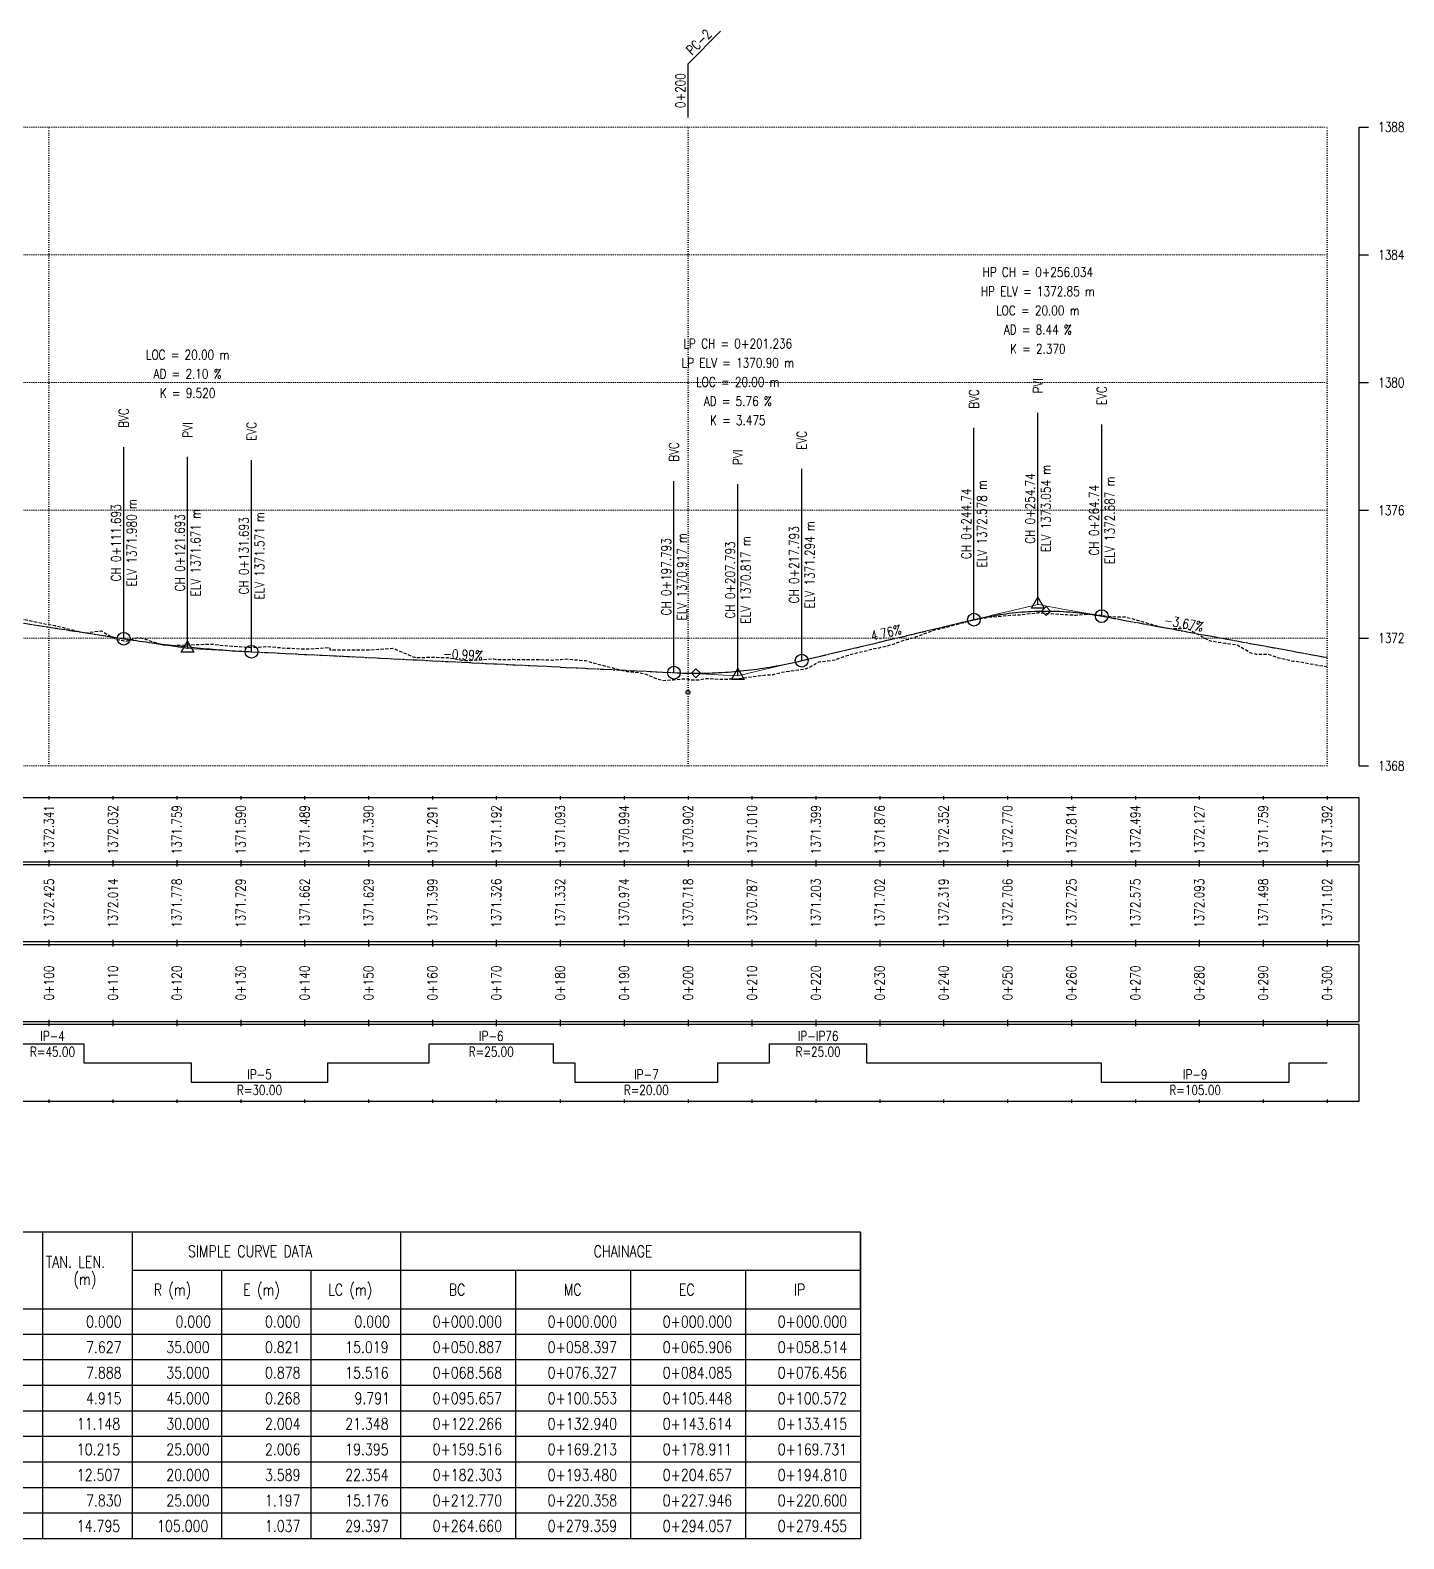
# Model space of a CAD drawing. Extents: x 337736 to 342002, y 3067251 to 3069533.
# Drawn here: x 337872.1 to 338087.1, y 3067266.7 to 3067502.9 of the extents above; entities that cross this region are included whole.
import ezdxf
from ezdxf.enums import TextEntityAlignment as Align

# ---------------------------------------------------------------- set-up
doc = ezdxf.new("R2010")
doc.units = 0
doc.header["$MEASUREMENT"] = 0
for name, pattern in [('Center', [2, 1.25, -0.25, 0.25, -0.25]), ('Dashed', [0.75, 0.5, -0.25]), ('Dot', [0.25, 0, -0.25])]:
    doc.linetypes.add(name, pattern=pattern)
for name, color, linetype in [('Chainage_TXT', 7, 'Continuous'), ('DesignRL_TXT', 5, 'Continuous'), ('ExistRL_TXT', 3, 'Continuous'), ('GL', 3, 'Dashed'), ('Grade Text', 7, 'Continuous'), ('HC_Data', 7, 'Continuous'), ('HL Point', 2, 'Continuous'), ('Horizontal Alignment', 7, 'Continuous'), ('Remark', 7, 'Continuous'), ('Scale Line', 1, 'Continuous'), ('TitleBox', 7, 'Continuous'), ('VIP Mark', 7, 'Continuous')]:
    doc.layers.add(name, color=color, linetype=linetype)
for name, color, linetype, lineweight in [('Grids', 9, 'Dot', 13), ('PipeCulvert', 6, 'Continuous', 30), ('Vertical Alignment', 5, 'Center', 30), ('VIP Line', 2, 'Continuous', 5)]:
    doc.layers.add(name, color=color, linetype=linetype, lineweight=lineweight)
doc.styles.get("Standard").update_dxf_attribs({"font": 'simplex.shx'})

msp = doc.modelspace()

# ---------------------------------------------------------------- linework, layer by layer
at = {"layer": 'GL', "flags": 128}
msp.add_lwpolyline([(337775.06, 3067395.72), (337775.99, 3067396.21), (337776.62, 3067396.38), (337778.35, 3067397.3), (337781.36, 3067398.7), (337781.36, 3067398.71), (337782.62, 3067399.19), (337786.22, 3067401.78), (337788.97, 3067402.43), (337789.49, 3067402.63), (337792.06, 3067403.64), (337795.06, 3067404.85), (337795.66, 3067405.09), (337795.81, 3067405.15), (337799.94, 3067406.16), (337800.25, 3067406.27), (337800.6, 3067406.39), (337805.2, 3067408.06), (337809.66, 3067408.83), (337810.15, 3067408.97), (337814.26, 3067409.86), (337815.06, 3067410.04), (337817.34, 3067410.54), (337821.37, 3067412), (337823.69, 3067412.2), (337826.38, 3067413.2), (337827, 3067413.44), (337827.84, 3067413.57), (337830.53, 3067414.13), (337832.63, 3067414.41), (337833.35, 3067414.66), (337833.59, 3067414.73), (337835.06, 3067414.89), (337835.32, 3067414.92), (337835.98, 3067415), (337836.04, 3067415), (337836.62, 3067414.93), (337840.7, 3067414.5), (337840.73, 3067414.49), (337840.89, 3067414.49), (337846.59, 3067414.43), (337847.72, 3067414.65), (337851.69, 3067413.69), (337852.98, 3067413.88), (337854.06, 3067414.06), (337855.06, 3067413.49), (337856.35, 3067412.79), (337861.33, 3067411.87), (337863.01, 3067411.64), (337864.04, 3067411.37), (337866.01, 3067410.92), (337869.19, 3067411.03), (337875.06, 3067409.86), (337876.02, 3067409.69), (337876.15, 3067409.67), (337876.19, 3067409.65), (337876.22, 3067409.66), (337876.31, 3067409.62), (337880.64, 3067408.55), (337883.25, 3067408.86), (337885.53, 3067407.53), (337887.19, 3067407.27), (337889.2, 3067407.86), (337892.81, 3067406.67), (337894.11, 3067406.59), (337895.06, 3067406.62), (337896.75, 3067406.68), (337900.56, 3067406.79), (337902.62, 3067406.55), (337906.41, 3067406.29), (337906.79, 3067406.27), (337909.33, 3067406.41), (337912.08, 3067406.17), (337915.06, 3067406.04), (337915.4, 3067406.03), (337919.01, 3067406.25), (337919.02, 3067405.91), (337921.08, 3067405.88), (337925.04, 3067405.88), (337926.95, 3067406), (337928.89, 3067406.16), (337932.07, 3067404.78), (337932.31, 3067404.76), (337932.55, 3067404.7), (337935.06, 3067404.73), (337937.49, 3067404.69), (337939.61, 3067404.26), (337940.81, 3067404.23), (337940.97, 3067404.28), (337941.07, 3067404.24), (337941.3, 3067404.25), (337944.66, 3067404.49), (337945.12, 3067404.35), (337946.95, 3067404.39), (337947.65, 3067404.42), (337948.03, 3067404.4), (337951.46, 3067404.38), (337952.91, 3067404.32), (337953.68, 3067404.3), (337955.06, 3067404.39), (337955.17, 3067404.4), (337956, 3067404.46), (337958.99, 3067404.2), (337959.22, 3067404.15), (337959.32, 3067404.11), (337961.85, 3067403.44), (337965.27, 3067402.55), (337965.48, 3067402.51), (337967, 3067402.41), (337968.49, 3067402.1), (337970.2, 3067401.35), (337971.11, 3067401.11), (337972.77, 3067401.22), (337974.09, 3067401.34), (337975.02, 3067401.34), (337975.06, 3067401.32), (337975.44, 3067401.17), (337977, 3067401.22), (337977.94, 3067401.43), (337980.68, 3067401.27), (337982.09, 3067401.37), (337982.85, 3067401.38), (337983.05, 3067401.39), (337987.39, 3067401.99), (337988.29, 3067402), (337989.63, 3067402.37), (337993.38, 3067402.89), (337993.96, 3067403.11), (337995.06, 3067403.75), (337995.52, 3067404.02), (337998.08, 3067404.31), (337999.52, 3067404.89), (338001.36, 3067405.38), (338004.21, 3067406.08), (338005, 3067406.23), (338006.2, 3067406.48), (338009.27, 3067407.52), (338009.32, 3067407.53), (338009.92, 3067407.65), (338010.09, 3067407.71), (338011.08, 3067408.06), (338013.9, 3067409.09), (338013.9, 3067409.1), (338014.3, 3067409.15), (338014.47, 3067409.19), (338015.03, 3067409.32), (338015.06, 3067409.33), (338019.01, 3067410.4), (338019.37, 3067410.46), (338021.94, 3067410.99), (338022.65, 3067411.05), (338025.85, 3067411.34), (338026.26, 3067411.37), (338026.95, 3067411.38), (338029.8, 3067411.71), (338029.97, 3067411.73), (338031.49, 3067411.59), (338032.35, 3067411.53), (338034.31, 3067411.4), (338035.06, 3067411.36), (338035.76, 3067411.33), (338038.23, 3067411.5), (338040.79, 3067411.14), (338042.21, 3067411.05), (338043.41, 3067411.08), (338048.6, 3067409.61), (338049.54, 3067409.37), (338050.76, 3067409.2), (338053.14, 3067409.27), (338055.06, 3067408.2), (338056.05, 3067407.65), (338056.75, 3067407.31), (338059.12, 3067406.94), (338060.92, 3067406.72), (338062.99, 3067405.5), (338063.99, 3067405.2), (338065.75, 3067405.24), (338067.5, 3067404.64), (338068.67, 3067404.4), (338069.74, 3067404.12), (338070.2, 3067404.13), (338073.41, 3067403.54), (338075.06, 3067403.24)], dxfattribs=at)
at = {"layer": 'Grids'}
for p, q in [((337775.06, 3067487.73), (338075.06, 3067487.73)), ((337875.06, 3067387.73), (337875.06, 3067487.73)), ((337975.06, 3067387.73), (337975.06, 3067487.73)), ((338075.06, 3067387.73), (338075.06, 3067487.73)), ((338075.06, 3067387.73), (338075.06, 3067487.73)), ((337775.06, 3067467.73), (338075.06, 3067467.73)), ((337775.06, 3067447.73), (338075.06, 3067447.73)), ((337775.06, 3067427.73), (338075.06, 3067427.73)), ((337775.06, 3067407.73), (338075.06, 3067407.73)), ((337775.06, 3067387.73), (338075.06, 3067387.73))]:
    msp.add_line(p, q, dxfattribs=at)
at = {"layer": 'HC_Data'}
for p, q in [((337874.06, 3067314.73), (337874.06, 3067302.73)), ((337888.06, 3067314.73), (337888.06, 3067302.73)), ((337930.06, 3067314.73), (337930.06, 3067302.73)), ((338002.06, 3067314.73), (338002.06, 3067302.73)), ((337930.06, 3067308.73), (337888.06, 3067308.73)), ((337902.06, 3067308.73), (337902.06, 3067302.73)), ((337916.06, 3067308.73), (337916.06, 3067302.73)), ((338002.06, 3067308.73), (337930.06, 3067308.73)), ((337948.06, 3067308.73), (337948.06, 3067302.73)), ((337966.06, 3067308.73), (337966.06, 3067302.73)), ((337984.06, 3067308.73), (337984.06, 3067302.73)), ((337874.06, 3067302.73), (337874.06, 3067266.73)), ((337888.06, 3067302.73), (337888.06, 3067266.73)), ((337902.06, 3067302.73), (337902.06, 3067266.73)), ((337916.06, 3067302.73), (337916.06, 3067266.73)), ((337930.06, 3067302.73), (337930.06, 3067266.73)), ((337948.06, 3067302.73), (337948.06, 3067266.73)), ((337966.06, 3067302.73), (337966.06, 3067266.73)), ((337984.06, 3067302.73), (337984.06, 3067266.73)), ((338002.06, 3067302.73), (338002.06, 3067266.73)), ((338002.06, 3067298.73), (337770.06, 3067298.73)), ((338002.06, 3067294.73), (337770.06, 3067294.73)), ((338002.06, 3067290.73), (337770.06, 3067290.73)), ((338002.06, 3067286.73), (337770.06, 3067286.73)), ((338002.06, 3067282.73), (337770.06, 3067282.73)), ((338002.06, 3067278.73), (337770.06, 3067278.73)), ((338002.06, 3067274.73), (337770.06, 3067274.73)), ((338002.06, 3067270.73), (337770.06, 3067270.73)), ((338002.06, 3067266.73), (337770.06, 3067266.73))]:
    msp.add_line(p, q, dxfattribs=at)
msp.add_lwpolyline([(337770.06, 3067314.73), (337770.06, 3067302.73), (338002.06, 3067302.73), (338002.06, 3067314.73), (337770.06, 3067314.73)], dxfattribs=at)
at = {"layer": 'HL Point'}
for points in [[(338030.39, 3067411.97), (338031.09, 3067412.68), (338031.8, 3067411.97), (338031.09, 3067411.26), (338030.39, 3067411.97)], [(337975.59, 3067402.23), (337976.3, 3067402.94), (337977, 3067402.23), (337976.3, 3067401.52), (337975.59, 3067402.23)]]:
    msp.add_lwpolyline(points, dxfattribs=at)
at = {"layer": 'Horizontal Alignment'}
msp.add_lwpolyline([(337870.72, 3067344.23), (337880.51, 3067344.23), (337880.51, 3067341.23), (337897.33, 3067341.23), (337897.33, 3067338.23), (337918.68, 3067338.23), (337918.68, 3067341.23), (337934.58, 3067341.23), (337934.58, 3067344.23), (337953.97, 3067344.23), (337953.97, 3067341.23), (337957.36, 3067341.23), (337957.36, 3067338.23), (337979.72, 3067338.23), (337979.72, 3067341.23), (337987.83, 3067341.23), (337987.83, 3067344.23), (338003.01, 3067344.23), (338003.01, 3067341.23), (338039.72, 3067341.23), (338039.72, 3067338.23), (338069.12, 3067338.23), (338069.12, 3067341.23), (338075.06, 3067341.23)], dxfattribs=at)
at = {"layer": 'PipeCulvert'}
msp.add_circle((337975.06, 3067399.24), 0.3, dxfattribs=at)
at = {"layer": 'Remark'}
for p, q in [((337975.06, 3067497.63), (337980.15, 3067502.73)), ((337975.06, 3067489.23), (337975.06, 3067497.63))]:
    msp.add_line(p, q, dxfattribs=at)
at = {"layer": 'Scale Line'}
for p, q in [((338080.06, 3067387.73), (338080.06, 3067487.73)), ((338080.06, 3067487.73), (338081.56, 3067487.73)), ((338080.06, 3067467.73), (338081.56, 3067467.73)), ((338080.06, 3067447.73), (338081.56, 3067447.73)), ((338080.06, 3067427.73), (338081.56, 3067427.73)), ((338080.06, 3067407.73), (338081.56, 3067407.73)), ((338080.06, 3067387.73), (338081.56, 3067387.73))]:
    msp.add_line(p, q, dxfattribs=at)
at = {"layer": 'TitleBox'}
for p, q in [((337875.06, 3067382.98), (337875.06, 3067382.48)), ((337885.06, 3067382.98), (337885.06, 3067382.48)), ((337895.06, 3067382.98), (337895.06, 3067382.48)), ((337905.06, 3067382.98), (337905.06, 3067382.48)), ((337915.06, 3067382.98), (337915.06, 3067382.48)), ((337925.06, 3067382.98), (337925.06, 3067382.48)), ((337935.06, 3067382.98), (337935.06, 3067382.48)), ((337945.06, 3067382.98), (337945.06, 3067382.48)), ((337955.06, 3067382.98), (337955.06, 3067382.48)), ((337965.06, 3067382.98), (337965.06, 3067382.48)), ((337975.06, 3067382.98), (337975.06, 3067382.48)), ((337985.06, 3067382.98), (337985.06, 3067382.48)), ((337995.06, 3067382.98), (337995.06, 3067382.48)), ((338005.06, 3067382.98), (338005.06, 3067382.48)), ((338015.06, 3067382.98), (338015.06, 3067382.48)), ((338025.06, 3067382.98), (338025.06, 3067382.48)), ((338035.06, 3067382.98), (338035.06, 3067382.48)), ((338045.06, 3067382.98), (338045.06, 3067382.48)), ((338055.06, 3067382.98), (338055.06, 3067382.48)), ((338065.06, 3067382.98), (338065.06, 3067382.48)), ((338075.06, 3067382.98), (338075.06, 3067382.48)), ((338075.06, 3067382.98), (338075.06, 3067382.48)), ((337875.06, 3067372.98), (337875.06, 3067372.48)), ((337875.06, 3067372.48), (337875.06, 3067371.98)), ((337885.06, 3067372.98), (337885.06, 3067372.48)), ((337885.06, 3067372.48), (337885.06, 3067371.98)), ((337895.06, 3067372.98), (337895.06, 3067372.48)), ((337895.06, 3067372.48), (337895.06, 3067371.98)), ((337905.06, 3067372.98), (337905.06, 3067372.48)), ((337905.06, 3067372.48), (337905.06, 3067371.98)), ((337915.06, 3067372.98), (337915.06, 3067372.48)), ((337915.06, 3067372.48), (337915.06, 3067371.98)), ((337925.06, 3067372.98), (337925.06, 3067372.48)), ((337925.06, 3067372.48), (337925.06, 3067371.98)), ((337935.06, 3067372.98), (337935.06, 3067372.48)), ((337935.06, 3067372.48), (337935.06, 3067371.98)), ((337945.06, 3067372.98), (337945.06, 3067372.48)), ((337945.06, 3067372.48), (337945.06, 3067371.98)), ((337955.06, 3067372.98), (337955.06, 3067372.48)), ((337955.06, 3067372.48), (337955.06, 3067371.98)), ((337965.06, 3067372.98), (337965.06, 3067372.48)), ((337965.06, 3067372.48), (337965.06, 3067371.98)), ((337975.06, 3067372.98), (337975.06, 3067372.48)), ((337975.06, 3067372.48), (337975.06, 3067371.98)), ((337985.06, 3067372.98), (337985.06, 3067372.48)), ((337985.06, 3067372.48), (337985.06, 3067371.98)), ((337995.06, 3067372.98), (337995.06, 3067372.48)), ((337995.06, 3067372.48), (337995.06, 3067371.98)), ((338005.06, 3067372.98), (338005.06, 3067372.48)), ((338005.06, 3067372.48), (338005.06, 3067371.98)), ((338015.06, 3067372.98), (338015.06, 3067372.48)), ((338015.06, 3067372.48), (338015.06, 3067371.98)), ((338025.06, 3067372.98), (338025.06, 3067372.48)), ((338025.06, 3067372.48), (338025.06, 3067371.98)), ((338035.06, 3067372.98), (338035.06, 3067372.48)), ((338035.06, 3067372.48), (338035.06, 3067371.98)), ((338045.06, 3067372.98), (338045.06, 3067372.48)), ((338045.06, 3067372.48), (338045.06, 3067371.98)), ((338055.06, 3067372.98), (338055.06, 3067372.48)), ((338055.06, 3067372.48), (338055.06, 3067371.98)), ((338065.06, 3067372.98), (338065.06, 3067372.48)), ((338065.06, 3067372.48), (338065.06, 3067371.98)), ((338075.06, 3067372.98), (338075.06, 3067372.48)), ((338075.06, 3067372.98), (338075.06, 3067372.48)), ((338075.06, 3067372.48), (338075.06, 3067371.98)), ((338075.06, 3067372.48), (338075.06, 3067371.98)), ((337875.06, 3067360.48), (337875.06, 3067359.98)), ((337875.06, 3067359.98), (337875.06, 3067359.48)), ((337885.06, 3067360.48), (337885.06, 3067359.98)), ((337885.06, 3067359.98), (337885.06, 3067359.48)), ((337895.06, 3067360.48), (337895.06, 3067359.98)), ((337895.06, 3067359.98), (337895.06, 3067359.48)), ((337905.06, 3067360.48), (337905.06, 3067359.98)), ((337905.06, 3067359.98), (337905.06, 3067359.48)), ((337915.06, 3067360.48), (337915.06, 3067359.98)), ((337915.06, 3067359.98), (337915.06, 3067359.48)), ((337925.06, 3067360.48), (337925.06, 3067359.98)), ((337925.06, 3067359.98), (337925.06, 3067359.48)), ((337935.06, 3067360.48), (337935.06, 3067359.98)), ((337935.06, 3067359.98), (337935.06, 3067359.48)), ((337945.06, 3067360.48), (337945.06, 3067359.98)), ((337945.06, 3067359.98), (337945.06, 3067359.48)), ((337955.06, 3067360.48), (337955.06, 3067359.98)), ((337955.06, 3067359.98), (337955.06, 3067359.48)), ((337965.06, 3067360.48), (337965.06, 3067359.98)), ((337965.06, 3067359.98), (337965.06, 3067359.48)), ((337975.06, 3067360.48), (337975.06, 3067359.98)), ((337975.06, 3067359.98), (337975.06, 3067359.48)), ((337985.06, 3067360.48), (337985.06, 3067359.98)), ((337985.06, 3067359.98), (337985.06, 3067359.48)), ((337995.06, 3067360.48), (337995.06, 3067359.98)), ((337995.06, 3067359.98), (337995.06, 3067359.48)), ((338005.06, 3067360.48), (338005.06, 3067359.98)), ((338005.06, 3067359.98), (338005.06, 3067359.48)), ((338015.06, 3067360.48), (338015.06, 3067359.98)), ((338015.06, 3067359.98), (338015.06, 3067359.48)), ((338025.06, 3067360.48), (338025.06, 3067359.98)), ((338025.06, 3067359.98), (338025.06, 3067359.48)), ((338035.06, 3067360.48), (338035.06, 3067359.98)), ((338035.06, 3067359.98), (338035.06, 3067359.48)), ((338045.06, 3067360.48), (338045.06, 3067359.98)), ((338045.06, 3067359.98), (338045.06, 3067359.48)), ((338055.06, 3067360.48), (338055.06, 3067359.98)), ((338055.06, 3067359.98), (338055.06, 3067359.48)), ((338065.06, 3067360.48), (338065.06, 3067359.98)), ((338065.06, 3067359.98), (338065.06, 3067359.48)), ((338075.06, 3067360.48), (338075.06, 3067359.98)), ((338075.06, 3067360.48), (338075.06, 3067359.98)), ((338075.06, 3067359.98), (338075.06, 3067359.48)), ((338075.06, 3067359.98), (338075.06, 3067359.48)), ((337875.06, 3067347.98), (337875.06, 3067347.48)), ((337885.06, 3067347.98), (337885.06, 3067347.48)), ((337895.06, 3067347.98), (337895.06, 3067347.48)), ((337905.06, 3067347.98), (337905.06, 3067347.48)), ((337915.06, 3067347.98), (337915.06, 3067347.48)), ((337925.06, 3067347.98), (337925.06, 3067347.48)), ((337935.06, 3067347.98), (337935.06, 3067347.48)), ((337945.06, 3067347.98), (337945.06, 3067347.48)), ((337955.06, 3067347.98), (337955.06, 3067347.48)), ((337965.06, 3067347.98), (337965.06, 3067347.48)), ((337975.06, 3067347.98), (337975.06, 3067347.48)), ((337985.06, 3067347.98), (337985.06, 3067347.48)), ((337995.06, 3067347.98), (337995.06, 3067347.48)), ((338005.06, 3067347.98), (338005.06, 3067347.48)), ((338015.06, 3067347.98), (338015.06, 3067347.48)), ((338025.06, 3067347.98), (338025.06, 3067347.48)), ((338035.06, 3067347.98), (338035.06, 3067347.48)), ((338045.06, 3067347.98), (338045.06, 3067347.48)), ((338055.06, 3067347.98), (338055.06, 3067347.48)), ((338065.06, 3067347.98), (338065.06, 3067347.48)), ((338075.06, 3067347.98), (338075.06, 3067347.48)), ((338075.06, 3067347.98), (338075.06, 3067347.48)), ((337875.06, 3067347.48), (337875.06, 3067346.98)), ((337885.06, 3067347.48), (337885.06, 3067346.98)), ((337895.06, 3067347.48), (337895.06, 3067346.98)), ((337905.06, 3067347.48), (337905.06, 3067346.98)), ((337915.06, 3067347.48), (337915.06, 3067346.98)), ((337925.06, 3067347.48), (337925.06, 3067346.98)), ((337935.06, 3067347.48), (337935.06, 3067346.98)), ((337945.06, 3067347.48), (337945.06, 3067346.98)), ((337955.06, 3067347.48), (337955.06, 3067346.98)), ((337965.06, 3067347.48), (337965.06, 3067346.98)), ((337975.06, 3067347.48), (337975.06, 3067346.98)), ((337985.06, 3067347.48), (337985.06, 3067346.98)), ((337995.06, 3067347.48), (337995.06, 3067346.98)), ((338005.06, 3067347.48), (338005.06, 3067346.98)), ((338015.06, 3067347.48), (338015.06, 3067346.98)), ((338025.06, 3067347.48), (338025.06, 3067346.98)), ((338035.06, 3067347.48), (338035.06, 3067346.98)), ((338045.06, 3067347.48), (338045.06, 3067346.98)), ((338055.06, 3067347.48), (338055.06, 3067346.98)), ((338065.06, 3067347.48), (338065.06, 3067346.98)), ((338075.06, 3067347.48), (338075.06, 3067346.98)), ((338075.06, 3067347.48), (338075.06, 3067346.98)), ((337875.06, 3067335.48), (337875.06, 3067334.98)), ((337885.06, 3067335.48), (337885.06, 3067334.98)), ((337895.06, 3067335.48), (337895.06, 3067334.98)), ((337905.06, 3067335.48), (337905.06, 3067334.98)), ((337915.06, 3067335.48), (337915.06, 3067334.98)), ((337925.06, 3067335.48), (337925.06, 3067334.98)), ((337935.06, 3067335.48), (337935.06, 3067334.98)), ((337945.06, 3067335.48), (337945.06, 3067334.98)), ((337955.06, 3067335.48), (337955.06, 3067334.98)), ((337965.06, 3067335.48), (337965.06, 3067334.98)), ((337975.06, 3067335.48), (337975.06, 3067334.98)), ((337985.06, 3067335.48), (337985.06, 3067334.98)), ((337995.06, 3067335.48), (337995.06, 3067334.98)), ((338005.06, 3067335.48), (338005.06, 3067334.98)), ((338015.06, 3067335.48), (338015.06, 3067334.98)), ((338025.06, 3067335.48), (338025.06, 3067334.98)), ((338035.06, 3067335.48), (338035.06, 3067334.98)), ((338045.06, 3067335.48), (338045.06, 3067334.98)), ((338055.06, 3067335.48), (338055.06, 3067334.98)), ((338065.06, 3067335.48), (338065.06, 3067334.98)), ((338075.06, 3067335.48), (338075.06, 3067334.98)), ((338075.06, 3067335.48), (338075.06, 3067334.98))]:
    msp.add_line(p, q, dxfattribs=at)
for points in [[(337770.06, 3067372.73), (338080.06, 3067372.73), (338080.06, 3067382.73), (337770.06, 3067382.73)], [(337770.06, 3067360.23), (338080.06, 3067360.23), (338080.06, 3067372.23), (337770.06, 3067372.23)], [(337770.06, 3067347.73), (338080.06, 3067347.73), (338080.06, 3067359.73), (337770.06, 3067359.73)], [(337770.06, 3067335.23), (338080.06, 3067335.23), (338080.06, 3067347.23), (337770.06, 3067347.23)]]:
    msp.add_lwpolyline(points, close=True, dxfattribs=at)
at = {"layer": 'Vertical Alignment'}
msp.add_lwpolyline([(337869.19, 3067410.35), (337875.06, 3067409.44), (337876.02, 3067409.29), (337876.15, 3067409.27), (337876.19, 3067409.27), (337876.22, 3067409.26), (337876.31, 3067409.25), (337880.64, 3067408.58), (337883.25, 3067408.18), (337885.53, 3067407.82), (337886.75, 3067407.63), (337887.25, 3067407.56), (337887.75, 3067407.48), (337888.25, 3067407.41), (337888.75, 3067407.33), (337889.25, 3067407.26), (337889.75, 3067407.19), (337890.25, 3067407.12), (337890.75, 3067407.06), (337891.25, 3067406.99), (337891.75, 3067406.93), (337892.25, 3067406.86), (337892.75, 3067406.8), (337893.25, 3067406.74), (337893.75, 3067406.68), (337894.25, 3067406.62), (337894.75, 3067406.56), (337895.25, 3067406.51), (337895.75, 3067406.45), (337896.25, 3067406.4), (337896.75, 3067406.35), (337897.25, 3067406.3), (337897.75, 3067406.25), (337898.25, 3067406.2), (337898.75, 3067406.16), (337899.25, 3067406.11), (337899.75, 3067406.07), (337900.25, 3067406.03), (337900.75, 3067405.98), (337901.25, 3067405.94), (337901.75, 3067405.91), (337902.25, 3067405.87), (337902.75, 3067405.83), (337903.25, 3067405.8), (337903.75, 3067405.76), (337904.25, 3067405.73), (337904.75, 3067405.7), (337905.25, 3067405.67), (337905.75, 3067405.64), (337906.25, 3067405.62), (337906.75, 3067405.59), (337906.75, 3067405.59), (337906.79, 3067405.59), (337909.33, 3067405.46), (337912.08, 3067405.33), (337915.06, 3067405.18), (337915.4, 3067405.16), (337919.01, 3067404.98), (337919.02, 3067404.98), (337921.08, 3067404.88), (337925.04, 3067404.69), (337926.95, 3067404.59), (337928.89, 3067404.5), (337932.07, 3067404.34), (337932.31, 3067404.33), (337932.55, 3067404.31), (337935.06, 3067404.19), (337937.49, 3067404.07), (337939.61, 3067403.96), (337940.81, 3067403.9), (337940.97, 3067403.9), (337941.07, 3067403.89), (337941.3, 3067403.88), (337944.66, 3067403.71), (337945.12, 3067403.69), (337946.95, 3067403.6), (337947.65, 3067403.57), (337948.03, 3067403.55), (337951.46, 3067403.38), (337952.91, 3067403.31), (337953.68, 3067403.27), (337955.06, 3067403.2), (337955.17, 3067403.19), (337956, 3067403.15), (337958.99, 3067403), (337959.22, 3067402.99), (337959.32, 3067402.99), (337961.85, 3067402.86), (337965.27, 3067402.69), (337965.48, 3067402.68), (337967, 3067402.61), (337968.49, 3067402.53), (337970.2, 3067402.45), (337971.11, 3067402.4), (337972.77, 3067402.32), (337972.85, 3067402.32), (337973.35, 3067402.29), (337973.85, 3067402.28), (337974.35, 3067402.26), (337974.85, 3067402.25), (337975.35, 3067402.24), (337975.85, 3067402.23), (337976.35, 3067402.23), (337976.85, 3067402.23), (337977.35, 3067402.24), (337977.85, 3067402.25), (337978.35, 3067402.26), (337978.85, 3067402.28), (337979.35, 3067402.3), (337979.85, 3067402.32), (337980.35, 3067402.35), (337980.85, 3067402.38), (337981.35, 3067402.42), (337981.85, 3067402.45), (337982.35, 3067402.5), (337982.85, 3067402.54), (337983.35, 3067402.59), (337983.85, 3067402.64), (337984.35, 3067402.7), (337984.85, 3067402.76), (337985.35, 3067402.82), (337985.85, 3067402.89), (337986.35, 3067402.96), (337986.85, 3067403.03), (337987.35, 3067403.11), (337987.85, 3067403.19), (337988.35, 3067403.28), (337988.85, 3067403.37), (337989.35, 3067403.46), (337989.85, 3067403.55), (337990.35, 3067403.65), (337990.85, 3067403.76), (337991.35, 3067403.86), (337991.85, 3067403.97), (337992.35, 3067404.09), (337992.85, 3067404.2), (337992.85, 3067404.2), (337993.38, 3067404.33), (337993.96, 3067404.47), (337995.06, 3067404.73), (337995.52, 3067404.84), (337998.08, 3067405.45), (337999.52, 3067405.79), (338001.36, 3067406.23), (338004.21, 3067406.91), (338005, 3067407.1), (338006.2, 3067407.38), (338009.27, 3067408.11), (338009.32, 3067408.13), (338009.92, 3067408.27), (338010.09, 3067408.31), (338011.08, 3067408.55), (338013.9, 3067409.22), (338013.9, 3067409.22), (338014.3, 3067409.31), (338014.47, 3067409.35), (338015.03, 3067409.49), (338015.06, 3067409.5), (338019.01, 3067410.44), (338019.37, 3067410.52), (338019.8, 3067410.62), (338020.3, 3067410.74), (338020.8, 3067410.85), (338021.3, 3067410.96), (338021.8, 3067411.06), (338022.3, 3067411.15), (338022.8, 3067411.24), (338023.3, 3067411.33), (338023.8, 3067411.41), (338024.3, 3067411.48), (338024.8, 3067411.55), (338025.3, 3067411.62), (338025.8, 3067411.67), (338026.3, 3067411.73), (338026.8, 3067411.78), (338027.3, 3067411.82), (338027.8, 3067411.86), (338028.3, 3067411.89), (338028.8, 3067411.91), (338029.3, 3067411.94), (338029.8, 3067411.95), (338030.3, 3067411.96), (338030.8, 3067411.97), (338031.3, 3067411.97), (338031.8, 3067411.96), (338032.3, 3067411.95), (338032.8, 3067411.94), (338033.3, 3067411.92), (338033.8, 3067411.89), (338034.3, 3067411.86), (338034.8, 3067411.82), (338035.3, 3067411.78), (338035.8, 3067411.74), (338036.3, 3067411.68), (338036.8, 3067411.63), (338037.3, 3067411.56), (338037.8, 3067411.5), (338038.3, 3067411.42), (338038.8, 3067411.34), (338039.3, 3067411.26), (338039.8, 3067411.17), (338039.8, 3067411.17), (338040.79, 3067410.99), (338042.21, 3067410.73), (338043.41, 3067410.51), (338048.6, 3067409.55), (338049.54, 3067409.38), (338050.76, 3067409.16), (338053.14, 3067408.72), (338055.06, 3067408.37), (338056.05, 3067408.19), (338056.75, 3067408.06), (338059.12, 3067407.62), (338060.92, 3067407.29), (338062.99, 3067406.91), (338063.99, 3067406.73), (338065.75, 3067406.4), (338067.5, 3067406.08), (338068.67, 3067405.87), (338069.74, 3067405.67), (338070.2, 3067405.59), (338073.41, 3067405), (338075.06, 3067404.69)], dxfattribs=at)
at = {"layer": 'VIP Line'}
msp.add_lwpolyline([(337869.19, 3067410.35), (337875.06, 3067409.44), (337876.02, 3067409.29), (337876.15, 3067409.27), (337876.19, 3067409.27), (337876.22, 3067409.26), (337876.31, 3067409.25), (337880.64, 3067408.58), (337883.25, 3067408.18), (337885.53, 3067407.82), (337887.19, 3067407.57), (337889.2, 3067407.26), (337892.81, 3067406.7), (337894.11, 3067406.5), (337895.06, 3067406.35), (337896.75, 3067406.09), (337900.56, 3067405.9), (337902.62, 3067405.8), (337906.41, 3067405.61), (337906.79, 3067405.59), (337909.33, 3067405.46), (337912.08, 3067405.33), (337915.06, 3067405.18), (337915.4, 3067405.16), (337919.01, 3067404.98), (337919.02, 3067404.98), (337921.08, 3067404.88), (337925.04, 3067404.69), (337926.95, 3067404.59), (337928.89, 3067404.5), (337932.07, 3067404.34), (337932.31, 3067404.33), (337932.55, 3067404.31), (337935.06, 3067404.19), (337937.49, 3067404.07), (337939.61, 3067403.96), (337940.81, 3067403.9), (337940.97, 3067403.9), (337941.07, 3067403.89), (337941.3, 3067403.88), (337944.66, 3067403.71), (337945.12, 3067403.69), (337946.95, 3067403.6), (337947.65, 3067403.57), (337948.03, 3067403.55), (337951.46, 3067403.38), (337952.91, 3067403.31), (337953.68, 3067403.27), (337955.06, 3067403.2), (337955.17, 3067403.19), (337956, 3067403.15), (337958.99, 3067403), (337959.22, 3067402.99), (337959.32, 3067402.99), (337961.85, 3067402.86), (337965.27, 3067402.69), (337965.48, 3067402.68), (337967, 3067402.61), (337968.49, 3067402.53), (337970.2, 3067402.45), (337971.11, 3067402.4), (337972.77, 3067402.32), (337974.09, 3067402.26), (337975.02, 3067402.21), (337975.06, 3067402.21), (337975.44, 3067402.19), (337977, 3067402.11), (337977.94, 3067402.07), (337980.68, 3067401.93), (337982.09, 3067401.86), (337982.85, 3067401.82), (337983.05, 3067401.87), (337987.39, 3067402.9), (337988.29, 3067403.12), (337989.63, 3067403.44), (337993.38, 3067404.33), (337993.96, 3067404.47), (337995.06, 3067404.73), (337995.52, 3067404.84), (337998.08, 3067405.45), (337999.52, 3067405.79), (338001.36, 3067406.23), (338004.21, 3067406.91), (338005, 3067407.1), (338006.2, 3067407.38), (338009.27, 3067408.11), (338009.32, 3067408.13), (338009.92, 3067408.27), (338010.09, 3067408.31), (338011.08, 3067408.55), (338013.9, 3067409.22), (338013.9, 3067409.22), (338014.3, 3067409.31), (338014.47, 3067409.35), (338015.03, 3067409.49), (338015.06, 3067409.5), (338019.01, 3067410.44), (338019.37, 3067410.52), (338021.94, 3067411.13), (338022.65, 3067411.3), (338025.85, 3067412.06), (338026.26, 3067412.16), (338026.95, 3067412.33), (338029.8, 3067413.01), (338029.97, 3067412.98), (338031.49, 3067412.7), (338032.35, 3067412.54), (338034.31, 3067412.18), (338035.06, 3067412.04), (338035.76, 3067411.91), (338038.23, 3067411.46), (338040.79, 3067410.99), (338042.21, 3067410.73), (338043.41, 3067410.51), (338048.6, 3067409.55), (338049.54, 3067409.38), (338050.76, 3067409.16), (338053.14, 3067408.72), (338055.06, 3067408.37), (338056.05, 3067408.19), (338056.75, 3067408.06), (338059.12, 3067407.62), (338060.92, 3067407.29), (338062.99, 3067406.91), (338063.99, 3067406.73), (338065.75, 3067406.4), (338067.5, 3067406.08), (338068.67, 3067405.87), (338069.74, 3067405.67), (338070.2, 3067405.59), (338073.41, 3067405), (338075.06, 3067404.69)], dxfattribs=at)
at = {"layer": 'VIP Mark'}
for p, q in [((338029.8, 3067413.01), (338029.8, 3067443.01)), ((338019.8, 3067410.62), (338019.8, 3067440.62)), ((338039.8, 3067411.17), (338039.8, 3067441.17)), ((337886.75, 3067407.63), (337886.75, 3067437.63)), ((337896.75, 3067406.09), (337896.75, 3067436.09)), ((337906.75, 3067405.59), (337906.75, 3067435.59)), ((337992.85, 3067404.2), (337992.85, 3067434.2)), ((337972.85, 3067402.32), (337972.85, 3067432.32)), ((337982.85, 3067401.82), (337982.85, 3067431.82))]:
    msp.add_line(p, q, dxfattribs=at)
for points in [[(338028.8, 3067412.43), (338029.8, 3067414.16), (338030.8, 3067412.43), (338028.8, 3067412.43)], [(337895.75, 3067405.51), (337896.75, 3067407.24), (337897.75, 3067405.51), (337895.75, 3067405.51)], [(337981.85, 3067401.24), (337982.85, 3067402.98), (337983.85, 3067401.24), (337981.85, 3067401.24)]]:
    msp.add_lwpolyline(points, dxfattribs=at)
for centre in [(338019.8, 3067410.62), (338039.8, 3067411.17), (337886.75, 3067407.63), (337906.75, 3067405.59), (337992.85, 3067404.2), (337972.85, 3067402.32)]:
    msp.add_circle(centre, 1, dxfattribs=at)

# ---------------------------------------------------------------- texts
at = {"width": 0.8}
for s, p in [('1388', (338083.06, 3067487.73)), ('1384', (338083.06, 3067467.73)), ('1380', (338083.06, 3067447.73)), ('1376', (338083.06, 3067427.73)), ('1372', (338083.06, 3067407.73)), ('1368', (338083.06, 3067387.73))]:
    msp.add_text(s, height=1.5, dxfattribs=at).set_placement(p, align=Align.MIDDLE_LEFT)
at = {"layer": 'Chainage_TXT', "width": 0.8}
for s, p in [('0+100', (337875.06, 3067353.73)), ('0+110', (337885.06, 3067353.73)), ('0+120', (337895.06, 3067353.73)), ('0+130', (337905.06, 3067353.73)), ('0+140', (337915.06, 3067353.73)), ('0+150', (337925.06, 3067353.73)), ('0+160', (337935.06, 3067353.73)), ('0+170', (337945.06, 3067353.73)), ('0+180', (337955.06, 3067353.73)), ('0+190', (337965.06, 3067353.73)), ('0+200', (337975.06, 3067353.73)), ('0+210', (337985.06, 3067353.73)), ('0+220', (337995.06, 3067353.73)), ('0+230', (338005.06, 3067353.73)), ('0+240', (338015.06, 3067353.73)), ('0+250', (338025.06, 3067353.73)), ('0+260', (338035.06, 3067353.73)), ('0+270', (338045.06, 3067353.73)), ('0+280', (338055.06, 3067353.73)), ('0+290', (338065.06, 3067353.73)), ('0+300', (338075.06, 3067353.73)), ('0+300', (338075.06, 3067353.73))]:
    msp.add_text(s, height=1.5, rotation=90, dxfattribs=at).set_placement(p, align=Align.MIDDLE_CENTER)
at = {"layer": 'DesignRL_TXT', "width": 0.8}
for s, p in [('1372.341', (337875.06, 3067377.73)), ('1372.032', (337885.06, 3067377.73)), ('1371.759', (337895.06, 3067377.73)), ('1371.590', (337905.06, 3067377.73)), ('1371.489', (337915.06, 3067377.73)), ('1371.390', (337925.06, 3067377.73)), ('1371.291', (337935.06, 3067377.73)), ('1371.192', (337945.06, 3067377.73)), ('1371.093', (337955.06, 3067377.73)), ('1370.994', (337965.06, 3067377.73)), ('1370.902', (337975.06, 3067377.73)), ('1371.010', (337985.06, 3067377.73)), ('1371.399', (337995.06, 3067377.73)), ('1371.876', (338005.06, 3067377.73)), ('1372.352', (338015.06, 3067377.73)), ('1372.770', (338025.06, 3067377.73)), ('1372.814', (338035.06, 3067377.73)), ('1372.494', (338045.06, 3067377.73)), ('1372.127', (338055.06, 3067377.73)), ('1371.759', (338065.06, 3067377.73)), ('1371.392', (338075.06, 3067377.73)), ('1371.392', (338075.06, 3067377.73))]:
    msp.add_text(s, height=1.5, rotation=90, dxfattribs=at).set_placement(p, align=Align.MIDDLE_CENTER)
at = {"layer": 'ExistRL_TXT', "width": 0.8}
for s, p in [('1372.425', (337875.06, 3067366.23)), ('1372.014', (337885.06, 3067366.23)), ('1371.778', (337895.06, 3067366.23)), ('1371.729', (337905.06, 3067366.23)), ('1371.662', (337915.06, 3067366.23)), ('1371.629', (337925.06, 3067366.23)), ('1371.399', (337935.06, 3067366.23)), ('1371.326', (337945.06, 3067366.23)), ('1371.332', (337955.06, 3067366.23)), ('1370.974', (337965.06, 3067366.23)), ('1370.718', (337975.06, 3067366.23)), ('1370.787', (337985.06, 3067366.23)), ('1371.203', (337995.06, 3067366.23)), ('1371.702', (338005.06, 3067366.23)), ('1372.319', (338015.06, 3067366.23)), ('1372.706', (338025.06, 3067366.23)), ('1372.725', (338035.06, 3067366.23)), ('1372.575', (338045.06, 3067366.23)), ('1372.093', (338055.06, 3067366.23)), ('1371.498', (338065.06, 3067366.23)), ('1371.102', (338075.06, 3067366.23)), ('1371.102', (338075.06, 3067366.23))]:
    msp.add_text(s, height=1.5, rotation=90, dxfattribs=at).set_placement(p, align=Align.MIDDLE_CENTER)
at = {"layer": 'Grade Text', "width": 0.8}
for s, rotation, p in [('4.76%', 13.4006, (338006.33, 3067407.41)), ('-3.67%', 349.5927, (338052.43, 3067408.85)), ('-0.99%', 357.1637, (337939.8, 3067403.95))]:
    msp.add_text(s, height=1.5, rotation=rotation, dxfattribs=at).set_placement(p, align=Align.BOTTOM_CENTER)
at = {"layer": 'HC_Data', "width": 0.8}
for s, p in [('SIMPLE CURVE DATA', (337896.82, 3067310.83)), ('CHAINAGE', (337960.3, 3067310.83)), ('TAN. LEN.', (337874.58, 3067309.18)), ('(m)', (337878.9, 3067306.48)), ('R (m)', (337891.46, 3067304.83)), ('E (m)', (337905.46, 3067304.83)), ('LC (m)', (337918.74, 3067304.83)), ('BC', (337937.62, 3067304.83)), ('MC', (337955.62, 3067304.83)), ('EC', (337973.62, 3067304.83)), ('IP', (337991.62, 3067304.83)), ('0.000', (337880.86, 3067299.83)), ('0.000', (337894.86, 3067299.83)), ('0.000', (337908.86, 3067299.83)), ('0.000', (337922.86, 3067299.83)), ('0+000.000', (337935.1, 3067299.83)), ('0+000.000', (337953.1, 3067299.83)), ('0+000.000', (337971.1, 3067299.83)), ('0+000.000', (337989.1, 3067299.83)), ('7.627', (337880.86, 3067295.83)), ('35.000', (337893.42, 3067295.83)), ('0.821', (337908.86, 3067295.83)), ('15.019', (337921.42, 3067295.83)), ('0+050.887', (337935.1, 3067295.83)), ('0+058.397', (337953.1, 3067295.83)), ('0+065.906', (337971.1, 3067295.83)), ('0+058.514', (337989.1, 3067295.83)), ('7.888', (337880.86, 3067291.83)), ('35.000', (337893.42, 3067291.83)), ('0.878', (337908.86, 3067291.83)), ('15.516', (337921.42, 3067291.83)), ('0+068.568', (337935.1, 3067291.83)), ('0+076.327', (337953.1, 3067291.83)), ('0+084.085', (337971.1, 3067291.83)), ('0+076.456', (337989.1, 3067291.83)), ('4.915', (337880.86, 3067287.83)), ('45.000', (337893.42, 3067287.83)), ('0.268', (337908.86, 3067287.83)), ('9.791', (337922.86, 3067287.83)), ('0+095.657', (337935.1, 3067287.83)), ('0+100.553', (337953.1, 3067287.83)), ('0+105.448', (337971.1, 3067287.83)), ('0+100.572', (337989.1, 3067287.83)), ('11.148', (337879.42, 3067283.83)), ('30.000', (337893.42, 3067283.83)), ('2.004', (337908.86, 3067283.83)), ('21.348', (337921.42, 3067283.83)), ('0+122.266', (337935.1, 3067283.83)), ('0+132.940', (337953.1, 3067283.83)), ('0+143.614', (337971.1, 3067283.83)), ('0+133.415', (337989.1, 3067283.83)), ('10.215', (337879.42, 3067279.83)), ('25.000', (337893.42, 3067279.83)), ('2.006', (337908.86, 3067279.83)), ('19.395', (337921.42, 3067279.83)), ('0+159.516', (337935.1, 3067279.83)), ('0+169.213', (337953.1, 3067279.83)), ('0+178.911', (337971.1, 3067279.83)), ('0+169.731', (337989.1, 3067279.83)), ('12.507', (337879.42, 3067275.83)), ('20.000', (337893.42, 3067275.83)), ('3.589', (337908.86, 3067275.83)), ('22.354', (337921.42, 3067275.83)), ('0+182.303', (337935.1, 3067275.83)), ('0+193.480', (337953.1, 3067275.83)), ('0+204.657', (337971.1, 3067275.83)), ('0+194.810', (337989.1, 3067275.83)), ('7.830', (337880.86, 3067271.83)), ('25.000', (337893.42, 3067271.83)), ('1.197', (337908.86, 3067271.83)), ('15.176', (337921.42, 3067271.83)), ('0+212.770', (337935.1, 3067271.83)), ('0+220.358', (337953.1, 3067271.83)), ('0+227.946', (337971.1, 3067271.83)), ('0+220.600', (337989.1, 3067271.83)), ('14.795', (337879.42, 3067267.83)), ('105.000', (337891.98, 3067267.83)), ('1.037', (337908.86, 3067267.83)), ('29.397', (337921.42, 3067267.83)), ('0+264.660', (337935.1, 3067267.83)), ('0+279.359', (337953.1, 3067267.83)), ('0+294.057', (337971.1, 3067267.83)), ('0+279.455', (337989.1, 3067267.83))]:
    msp.add_text(s, height=1.8, dxfattribs=at).set_placement(p)
at = {"layer": 'Horizontal Alignment', "width": 0.8}
for s, p in [('IP-4', (337875.61, 3067344.23)), ('IP-6', (337944.27, 3067344.23)), ('IP-IP76', (337995.42, 3067344.23)), ('IP-5', (337908, 3067338.23)), ('IP-7', (337968.54, 3067338.23)), ('IP-9', (338054.42, 3067338.23))]:
    msp.add_text(s, height=1.5, dxfattribs=at).set_placement(p, align=Align.BOTTOM_CENTER)
for s, p in [('R=45.00', (337875.61, 3067343.73)), ('R=25.00', (337944.27, 3067343.73)), ('R=25.00', (337995.42, 3067343.73)), ('R=30.00', (337908, 3067337.73)), ('R=20.00', (337968.54, 3067337.73)), ('R=105.00', (338054.42, 3067337.73))]:
    msp.add_text(s, height=1.5, dxfattribs=at).set_placement(p, align=Align.TOP_CENTER)
at = {"layer": 'Remark', "width": 0.8}
for s, rotation, p in [('PC-2', 45, (337977.61, 3067500.18)), ('0+200', 90, (337975.06, 3067493.43))]:
    msp.add_text(s, height=1.5, rotation=rotation, dxfattribs=at).set_placement(p, align=Align.BOTTOM_CENTER)
at = {"layer": 'VIP Mark', "width": 0.8}
for s, p in [('HP CH = 0+256.034', (338029.8, 3067465.01)), ('HP ELV = 1372.85 m', (338029.8, 3067462.01)), ('LOC = 20.00 m', (338029.8, 3067459.01)), ('AD = 8.44 %', (338029.8, 3067456.01)), ('LP CH = 0+201.236', (337982.85, 3067453.82)), ('LOC = 20.00 m', (337896.75, 3067452.09)), ('K = 2.370', (338029.8, 3067453.01)), ('AD = 2.10 %', (337896.75, 3067449.09)), ('LP ELV = 1370.90 m', (337982.85, 3067450.82)), ('LOC = 20.00 m', (337982.85, 3067447.82)), ('K = 9.520', (337896.75, 3067446.09)), ('AD = 5.76 %', (337982.85, 3067444.82)), ('K = 3.475', (337982.85, 3067441.82))]:
    msp.add_text(s, height=1.5, dxfattribs=at).set_placement(p, align=Align.MIDDLE_CENTER)
for s, p in [('PVI', (338029.8, 3067446.01)), ('EVC', (338039.8, 3067444.17)), ('BVC', (338019.8, 3067443.62)), ('BVC', (337886.75, 3067440.63)), ('PVI', (337896.75, 3067439.09)), ('EVC', (337906.75, 3067438.59)), ('EVC', (337992.85, 3067437.2)), ('BVC', (337972.85, 3067435.32)), ('PVI', (337982.85, 3067434.82))]:
    msp.add_text(s, height=1.5, rotation=90, dxfattribs=at).set_placement(p, align=Align.MIDDLE_LEFT)
for s, p in [('CH 0+254.74', (338029.8, 3067428.01)), ('CH 0+244.74', (338019.8, 3067425.62)), ('CH 0+264.74', (338039.8, 3067426.17)), ('CH 0+111.693', (337886.75, 3067422.63)), ('CH 0+121.693', (337896.75, 3067421.09)), ('CH 0+131.693', (337906.75, 3067420.59)), ('CH 0+217.793', (337992.85, 3067419.2)), ('CH 0+197.793', (337972.85, 3067417.32)), ('CH 0+207.793', (337982.85, 3067416.82))]:
    msp.add_text(s, height=1.5, rotation=90, dxfattribs=at).set_placement(p, align=Align.BOTTOM_CENTER)
for s, p in [('ELV 1373.054 m', (338030.3, 3067428.01)), ('ELV 1372.687 m', (338040.3, 3067426.17)), ('ELV 1372.578 m', (338020.3, 3067425.62)), ('ELV 1371.980 m', (337887.25, 3067422.63)), ('ELV 1371.671 m', (337897.25, 3067421.09)), ('ELV 1371.571 m', (337907.25, 3067420.59)), ('ELV 1371.294 m', (337993.35, 3067419.2)), ('ELV 1370.917 m', (337973.35, 3067417.32)), ('ELV 1370.817 m', (337983.35, 3067416.82))]:
    msp.add_text(s, height=1.5, rotation=90, dxfattribs=at).set_placement(p, align=Align.TOP_CENTER)

doc.saveas('drawing.dxf')
